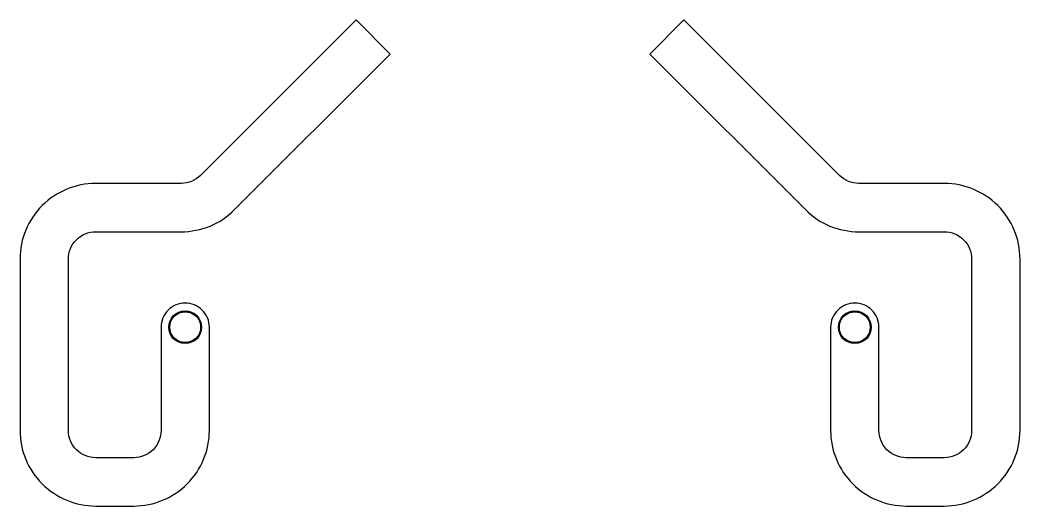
# Model space of a CAD drawing. Extents: x 13.7 to 50.3, y 13.4 to 31.3.
import ezdxf

# ---------------------------------------------------------------- set-up
doc = ezdxf.new("R2010")
doc.units = 0

msp = doc.modelspace()

# ---------------------------------------------------------------- linework, layer by layer
at = {"layer": 'COPPER (ANNEALED)'}
for points in [[(16.475, 23.494817), (19.599024, 23.494817, 0.0984914), (20.659057, 23.70567, 0.0984914), (21.55771, 24.306131), (27.251778, 30.000199), (26.000199, 31.251778), (20.306131, 25.55771, -0.0984914), (19.981707, 25.340937, -0.0984914), (19.599024, 25.264817), (16.475, 25.264817, 0.198912), (14.516314, 24.453502, 0.198912), (13.705, 22.494817), (13.705, 16.22, 0.198912), (14.516314, 14.261314, 0.198912), (16.475, 13.45), (17.865, 13.45, 0.198912), (19.823686, 14.261314, 0.198912), (20.635, 16.22), (20.635, 20, 0.414214), (19.75, 20.885, 0.414214), (18.865, 20), (18.865, 16.22, -0.198912), (18.572107, 15.512893, -0.198912), (17.865, 15.22), (16.475, 15.22, -0.198912), (15.767893, 15.512893, -0.198912), (15.475, 16.22), (15.475, 22.494817, -0.198912), (15.767893, 23.201923, -0.198912)], [(44.400976, 23.494817), (47.525, 23.494817, -0.198912), (48.232107, 23.201923, -0.198912), (48.525, 22.494817), (48.525, 16.22, -0.198912), (48.232107, 15.512893, -0.198912), (47.525, 15.22), (46.135, 15.22, -0.198912), (45.427893, 15.512893, -0.198912), (45.135, 16.22), (45.135, 20, 0.414214), (44.25, 20.885, 0.414214), (43.365, 20), (43.365, 16.22, 0.198912), (44.176314, 14.261314, 0.198912), (46.135, 13.45), (47.525, 13.45, 0.198912), (49.483686, 14.261314, 0.198912), (50.295, 16.22), (50.295, 22.494817, 0.198912), (49.483686, 24.453502, 0.198912), (47.525, 25.264817), (44.400976, 25.264817, -0.0984914), (44.018293, 25.340937, -0.0984914), (43.693869, 25.55771), (37.999801, 31.251778), (36.748222, 30.000199), (42.44229, 24.306131, 0.0984914), (43.340943, 23.70567, 0.0984914)]]:
    msp.add_lwpolyline(points, format="xyb", close=True, dxfattribs=at)
for centre, radius in [((19.75, 20), 0.6), ((19.75, 20), 0.6), ((19.75, 20), 0.5652), ((44.25, 20), 0.6), ((44.25, 20), 0.6), ((44.25, 20), 0.5652)]:
    msp.add_circle(centre, radius, dxfattribs=at)

doc.saveas('drawing.dxf')
